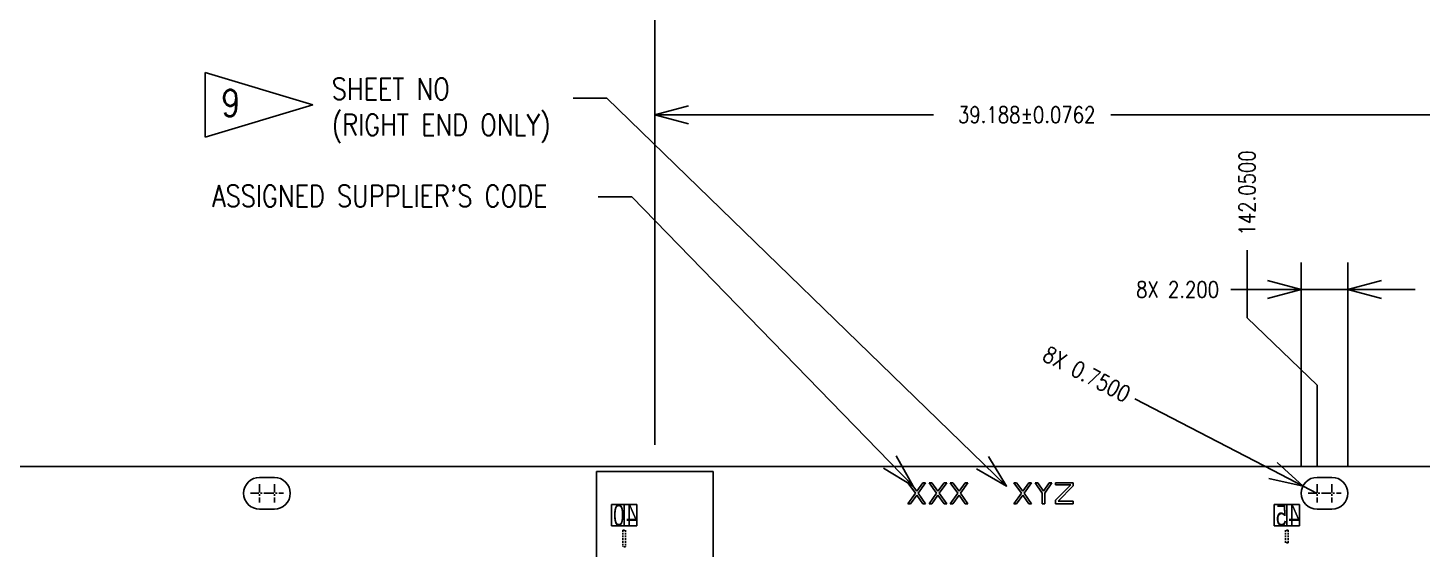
# Model space of a CAD drawing. Extents: x 0 to 864, y 0 to 559.
# Drawn here: x 607.5 to 739, y 434.5 to 483.6 of the extents above; entities that cross this region are included whole.
import ezdxf

# ---------------------------------------------------------------- set-up
doc = ezdxf.new("R2010")
doc.units = 0
doc.header["$LTSCALE"] = 12.7
doc.header["$MEASUREMENT"] = 0
doc.header["$PDMODE"] = 2
for name, pattern in [('CENTER', [2, 1.25, -0.25, 0.25, -0.25]), ('HIDDEN', [0.375, 0.25, -0.125]), ('PHANTOM', [2.5, 1.25, -0.25, 0.25, -0.25, 0.25, -0.25])]:
    doc.linetypes.add(name, pattern=pattern)
doc.layers.get('0').update_dxf_attribs({"linetype": 'CONTINUOUS'})
doc.layers.get('DEFPOINTS').update_dxf_attribs({"linetype": 'CONTINUOUS'})
for name, color, linetype in [('SH-01_CENTER', 2, 'CENTER'), ('SH-01_DIM', 4, 'CONTINUOUS'), ('SH-01_HIDDEN', 6, 'HIDDEN'), ('SH-01_NOTES', 3, 'CONTINUOUS'), ('SH-01_OBJECT', 7, 'CONTINUOUS'), ('SH-01_PHANTOM', 1, 'PHANTOM')]:
    doc.layers.add(name, color=color, linetype=linetype)
doc.styles.get("Standard").update_dxf_attribs({"font": 'simplex.shx', "width": 0.82})
doc.dimstyles.get("Standard").update_dxf_attribs({"dimtxt": 0.18, "dimasz": 0.18, "dimexe": 0.18, "dimexo": 0.0625, "dimgap": 0.09, "dimtad": 0, "dimtih": 1, "dimtoh": 1, "dimdec": 4, "dimzin": 0, "dimdsep": 46, "dimtxsty": 'Standard', "dimcen": 0.09, "dimadec": 0, "dimazin": 0, "dimtfac": 1, "dimtdec": 4, "dimtofl": 0, "dimtmove": 0, "dimatfit": 3, "dimfxl": 1, "dimtolj": 1, "dimtzin": 0, "dimarcsym": 0})
doc.dimstyles.new('STANDARD$0', dxfattribs={"dimtxt": 0.18, "dimasz": 0.18, "dimexe": 0.18, "dimexo": 0.0625, "dimgap": 0.09, "dimtad": 0, "dimtih": 1, "dimtoh": 1, "dimdec": 4, "dimzin": 0, "dimdsep": 46, "dimtxsty": 'Standard', "dimcen": 0.09, "dimadec": 0, "dimazin": 0, "dimtfac": 1, "dimtdec": 4, "dimtofl": 0, "dimtmove": 0, "dimatfit": 3, "dimfxl": 1, "dimtolj": 1, "dimtzin": 0, "dimarcsym": 0})

# ---------------------------------------------------------------- blocks, each defined once
blk = doc.blocks.new('_Open30')
at = {"color": 0, "lineweight": -2}
for p, q in [((-1, 0.268), (0, 0)), ((0, 0), (-1, -0.268)), ((0, 0), (-1, 0))]:
    blk.add_line(p, q, dxfattribs=at)
blk = doc.blocks.new('*D128')
at = {"layer": 'DEFPOINTS', "color": 0, "ltscale": 0.05, "transparency": 16777216}
for p in [(732.03, 458.93), (727.63, 439.72), (732.03, 439.72)]:
    blk.add_point(p, dxfattribs=at)
at = {"layer": 'SH-01_DIM', "ltscale": 0.05, "transparency": 16777216}
for p, q in [((727.63, 442.26), (727.63, 461.47)), ((732.03, 442.26), (732.03, 461.47)), ((724.46, 458.93), (720.99, 458.93)), ((732.03, 458.93), (727.63, 458.93)), ((735.21, 458.93), (738.38, 458.93))]:
    blk.add_line(p, q, dxfattribs=at)
at = {"layer": 'SH-01_DIM', "ltscale": 0.05, "transparency": 16777216, "xscale": 3.175000000000011, "yscale": 3.175000000000011, "zscale": 3.175000000000011}
blk.add_blockref('_Open30', (727.63, 458.93), dxfattribs=at)
at = {"layer": 'SH-01_DIM', "ltscale": 0.05, "transparency": 16777216, "xscale": 3.175000000000011, "yscale": 3.175000000000011, "zscale": 3.175000000000011, "rotation": 180}
blk.add_blockref('_Open30', (732.03, 458.93), dxfattribs=at)
at = {"layer": 'SH-01_DIM', "ltscale": 0.05, "transparency": 16777216, "insert": (715.97, 458.93), "char_height": 1.524, "attachment_point": 5}
blk.add_mtext('\\A1;8X 2.200', dxfattribs=at)
blk = doc.blocks.new('*D129')
at = {"layer": 'DEFPOINTS', "color": 0, "ltscale": 0.05, "transparency": 16777216}
for p in [(727.8, 440.41), (729.13, 439.72)]:
    blk.add_point(p, dxfattribs=at)
at = {"layer": 'SH-01_DIM', "ltscale": 0.05, "transparency": 16777216}
for p, q in [((711.93, 448.62), (724.98, 441.87)), ((729.13, 439.72), (727.8, 440.41))]:
    blk.add_line(p, q, dxfattribs=at)
at = {"layer": 'SH-01_DIM', "ltscale": 0.05, "transparency": 16777216, "xscale": 3.175000000000011, "yscale": 3.175000000000011, "zscale": 3.175000000000011, "rotation": 332.6597035900637}
blk.add_blockref('_Open30', (727.8, 440.41), dxfattribs=at)
at = {"layer": 'SH-01_DIM', "ltscale": 0.05, "transparency": 16777216, "insert": (707.4, 450.96), "char_height": 1.524, "attachment_point": 5, "rotation": 332.6597}
blk.add_mtext('\\A1;8X 0.7500', dxfattribs=at)
blk = doc.blocks.new('*D130')
at = {"layer": 'DEFPOINTS', "color": 0, "ltscale": 0.05, "transparency": 16777216}
for p in [(666.66, 475.41), (666.66, 441.76), (745.03, 441.26)]:
    blk.add_point(p, dxfattribs=at)
at = {"layer": 'SH-01_DIM', "ltscale": 0.05, "transparency": 16777216}
for p, q in [((666.66, 444.3), (666.66, 477.95)), ((745.03, 443.8), (745.03, 477.95)), ((669.83, 475.41), (692.96, 475.41)), ((741.86, 475.41), (709.66, 475.41))]:
    blk.add_line(p, q, dxfattribs=at)
at = {"layer": 'SH-01_DIM', "ltscale": 0.05, "transparency": 16777216, "xscale": 3.175000000000011, "yscale": 3.175000000000011, "zscale": 3.175000000000011, "rotation": 180}
blk.add_blockref('_Open30', (666.66, 475.41), dxfattribs=at)
at = {"layer": 'SH-01_DIM', "ltscale": 0.05, "transparency": 16777216, "xscale": 3.175000000000011, "yscale": 3.175000000000011, "zscale": 3.175000000000011}
blk.add_blockref('_Open30', (745.03, 475.41), dxfattribs=at)
at = {"layer": 'SH-01_DIM', "ltscale": 0.05, "transparency": 16777216, "insert": (701.31, 475.41), "char_height": 1.524, "attachment_point": 5}
blk.add_mtext('\\A1; 39.188±0.0762', dxfattribs=at)
blk = doc.blocks.new('*D133')
at = {"layer": 'DEFPOINTS', "color": 0, "ltscale": 0.05, "transparency": 16777216}
for p in [(666.66, 498.68), (223.41, 441.76), (666.66, 441.76)]:
    blk.add_point(p, dxfattribs=at)
at = {"layer": 'SH-01_DIM', "ltscale": 0.05, "transparency": 16777216}
for p, q in [((223.41, 444.3), (223.41, 501.22)), ((666.66, 444.3), (666.66, 501.22)), ((226.58, 498.68), (437.28, 498.68)), ((663.48, 498.68), (452.79, 498.68))]:
    blk.add_line(p, q, dxfattribs=at)
at = {"layer": 'SH-01_DIM', "ltscale": 0.05, "transparency": 16777216, "xscale": 3.175000000000011, "yscale": 3.175000000000011, "zscale": 3.175000000000011, "rotation": 180}
blk.add_blockref('_Open30', (223.41, 498.68), dxfattribs=at)
at = {"layer": 'SH-01_DIM', "ltscale": 0.05, "transparency": 16777216, "xscale": 3.175000000000011, "yscale": 3.175000000000011, "zscale": 3.175000000000011}
blk.add_blockref('_Open30', (666.66, 498.68), dxfattribs=at)
at = {"layer": 'SH-01_DIM', "ltscale": 0.05, "transparency": 16777216, "insert": (445.03, 498.68), "char_height": 1.524, "attachment_point": 5}
blk.add_mtext('\\A1; 221.625±0.05', dxfattribs=at)
blk = doc.blocks.new('*D134')
at = {"layer": 'DEFPOINTS', "color": 0, "ltscale": 0.05, "transparency": 16777216}
for p in [(745.03, 511.85), (145.03, 441.26), (745.03, 441.26)]:
    blk.add_point(p, dxfattribs=at)
at = {"layer": 'SH-01_DIM', "ltscale": 0.05, "transparency": 16777216}
for p, q in [((145.03, 443.8), (145.03, 514.39)), ((745.03, 443.8), (745.03, 514.39)), ((148.21, 511.85), (467, 511.85)), ((741.86, 511.85), (484.89, 511.85))]:
    blk.add_line(p, q, dxfattribs=at)
at = {"layer": 'SH-01_DIM', "ltscale": 0.05, "transparency": 16777216, "xscale": 3.175000000000011, "yscale": 3.175000000000011, "zscale": 3.175000000000011, "rotation": 180}
blk.add_blockref('_Open30', (145.03, 511.85), dxfattribs=at)
at = {"layer": 'SH-01_DIM', "ltscale": 0.05, "transparency": 16777216, "xscale": 3.175000000000011, "yscale": 3.175000000000011, "zscale": 3.175000000000011}
blk.add_blockref('_Open30', (745.03, 511.85), dxfattribs=at)
at = {"layer": 'SH-01_DIM', "ltscale": 0.05, "transparency": 16777216, "insert": (475.94, 511.85), "char_height": 1.524, "attachment_point": 5}
blk.add_mtext('\\A1; 300.000±0.1000', dxfattribs=at)
blk = doc.blocks.new('*D148')
at = {"layer": 'DEFPOINTS', "color": 0, "ltscale": 0.05, "transparency": 16777216}
for p in [(745.03, 511.85), (145.03, 441.26), (745.03, 441.26)]:
    blk.add_point(p, dxfattribs=at)
at = {"layer": 'SH-01_DIM', "ltscale": 0.05, "transparency": 16777216}
for p, q in [((145.03, 443.8), (145.03, 514.39)), ((745.03, 443.8), (745.03, 514.39)), ((148.21, 511.85), (467, 511.85)), ((741.86, 511.85), (484.89, 511.85))]:
    blk.add_line(p, q, dxfattribs=at)
at = {"layer": 'SH-01_DIM', "ltscale": 0.05, "transparency": 16777216, "xscale": 3.175000000000011, "yscale": 3.175000000000011, "zscale": 3.175000000000011, "rotation": 180}
blk.add_blockref('_Open30', (145.03, 511.85), dxfattribs=at)
at = {"layer": 'SH-01_DIM', "ltscale": 0.05, "transparency": 16777216, "xscale": 3.175000000000011, "yscale": 3.175000000000011, "zscale": 3.175000000000011}
blk.add_blockref('_Open30', (745.03, 511.85), dxfattribs=at)
at = {"layer": 'SH-01_DIM', "ltscale": 0.05, "transparency": 16777216, "insert": (475.94, 511.85), "char_height": 1.524, "attachment_point": 5}
blk.add_mtext('\\A1; 300.000±0.1000', dxfattribs=at)
blk = doc.blocks.new('*D149')
at = {"layer": 'DEFPOINTS', "color": 0, "ltscale": 0.05, "transparency": 16777216}
for p in [(722.52, 462.63), (729.13, 439.72), (445.03, 347.26)]:
    blk.add_point(p, dxfattribs=at)
at = {"layer": 'SH-01_DIM', "ltscale": 0.05, "transparency": 16777216}
for p, q in [((722.52, 456.28), (722.52, 462.63)), ((729.13, 449.93), (722.52, 456.28)), ((729.13, 442.26), (729.13, 449.93))]:
    blk.add_line(p, q, dxfattribs=at)
at = {"layer": 'SH-01_DIM', "ltscale": 0.05, "transparency": 16777216, "insert": (722.52, 467.61), "char_height": 1.524, "attachment_point": 5, "rotation": 90}
blk.add_mtext('\\A1; 142.0500', dxfattribs=at)
blk = doc.blocks.new('*D151')
at = {"layer": 'DEFPOINTS', "color": 0, "ltscale": 0.05, "transparency": 16777216}
for p in [(740.53, 439.72), (756.85, 438.18), (445.03, 347.26)]:
    blk.add_point(p, dxfattribs=at)
at = {"layer": 'SH-01_DIM', "ltscale": 0.05, "transparency": 16777216}
for p, q in [((743.07, 439.72), (746.88, 439.72)), ((746.88, 439.72), (750.5, 438.18)), ((750.5, 438.18), (756.85, 438.18))]:
    blk.add_line(p, q, dxfattribs=at)
at = {"layer": 'SH-01_DIM', "ltscale": 0.05, "transparency": 16777216, "insert": (761.36, 438.18), "char_height": 1.524, "attachment_point": 5}
blk.add_mtext('\\A1; 46.2300', dxfattribs=at)
blk = doc.blocks.new('*D152')
at = {"layer": 'DEFPOINTS', "color": 0, "ltscale": 0.05, "transparency": 16777216}
for p in [(750.87, 461.76), (740.53, 439.72), (445.03, 347.26)]:
    blk.add_point(p, dxfattribs=at)
at = {"layer": 'SH-01_DIM', "ltscale": 0.05, "transparency": 16777216}
for p, q in [((750.87, 455.41), (750.87, 461.76)), ((740.53, 449.06), (750.87, 455.41)), ((740.53, 442.26), (740.53, 449.06))]:
    blk.add_line(p, q, dxfattribs=at)
at = {"layer": 'SH-01_DIM', "ltscale": 0.05, "transparency": 16777216, "insert": (750.87, 466.74), "char_height": 1.524, "attachment_point": 5, "rotation": 90}
blk.add_mtext('\\A1; 147.7500', dxfattribs=at)
blk = doc.blocks.new('*D121')
at = {"layer": 'DEFPOINTS', "color": 0, "ltscale": 0.05, "transparency": 16777216}
for p in [(762.05, 461.76), (745.03, 441.26), (445.03, 347.26)]:
    blk.add_point(p, dxfattribs=at)
at = {"layer": 'SH-01_DIM', "ltscale": 0.05, "transparency": 16777216}
for p, q in [((762.05, 455.41), (762.05, 461.76)), ((745.03, 449.06), (762.05, 455.41)), ((745.03, 443.8), (745.03, 449.06))]:
    blk.add_line(p, q, dxfattribs=at)
at = {"layer": 'SH-01_DIM', "ltscale": 0.05, "transparency": 16777216, "insert": (762.05, 472.22), "char_height": 1.524, "attachment_point": 5, "rotation": 90}
blk.add_mtext('\\A1; 150.0000+/-0.0760', dxfattribs=at)

msp = doc.modelspace()

# ---------------------------------------------------------------- linework, layer by layer
at = {"layer": 'SH-01_CENTER', "ltscale": 0.05}
for p, q in [((629.38313, 440.58424), (629.38313, 438.86424)), ((630.78313, 440.58424), (630.78313, 438.86424)), ((729.13313, 440.58424), (729.13313, 438.86424)), ((730.53313, 440.58424), (730.53313, 438.86424)), ((628.52313, 439.72424), (630.24313, 439.72424)), ((629.92313, 439.72424), (631.64313, 439.72424)), ((728.27313, 439.72424), (729.99313, 439.72424)), ((729.67313, 439.72424), (731.39313, 439.72424))]:
    msp.add_line(p, q, dxfattribs=at)
at = {"layer": 'SH-01_HIDDEN', "ltscale": 0.05}
for p, q in [((663.65813, 436.26424), (663.90813, 436.26424)), ((663.65813, 436.26424), (663.65813, 434.66424)), ((663.90813, 436.26424), (663.90813, 434.66424)), ((726.40813, 436.26424), (726.15813, 436.26424)), ((726.15813, 436.26424), (726.15813, 435.06424)), ((726.40813, 436.26424), (726.40813, 435.06424)), ((663.90813, 434.66424), (663.65813, 434.66424)), ((726.40813, 435.06424), (726.15813, 435.06424))]:
    msp.add_line(p, q, dxfattribs=at)
at = {"layer": 'SH-01_NOTES'}
for p, q in [((634.41698, 476.34342), (624.25698, 479.39142)), ((624.25698, 479.39142), (624.25698, 473.29542)), ((624.25698, 473.29542), (634.41698, 476.34342))]:
    msp.add_line(p, q, dxfattribs=at)
at = {"layer": 'SH-01_OBJECT'}
for p, q in [((743.30108, 442.26424), (146.76518, 442.26424)), ((630.78313, 441.22424), (629.38313, 441.22424)), ((730.53313, 441.22424), (729.13313, 441.22424)), ((629.38313, 438.22424), (630.78313, 438.22424)), ((729.13313, 438.22424), (730.53313, 438.22424))]:
    msp.add_line(p, q, dxfattribs=at)
for centre, start, end in [((629.38313, 439.72424), 90, 270), ((630.78313, 439.72424), 270, 90), ((729.13313, 439.72424), 90, 270), ((730.53313, 439.72424), 270, 90)]:
    msp.add_arc(centre, 1.5, start, end, dxfattribs=at)
at = {"layer": 'SH-01_PHANTOM'}
for p, q in [((672.15813, 441.76424), (661.15813, 441.76424)), ((661.15813, 441.76424), (661.15813, 430.76424)), ((672.15813, 430.76424), (672.15813, 441.76424)), ((690.53313, 440.72424), (690.78313, 440.72424)), ((691.24146, 439.74552), (690.53313, 440.72424)), ((690.78313, 440.72424), (691.36646, 439.91573)), ((691.36646, 439.91573), (691.94979, 440.72424)), ((692.19979, 440.72424), (691.49146, 439.74552)), ((691.94979, 440.72424), (692.19979, 440.72424)), ((692.53313, 440.72424), (692.78313, 440.72424)), ((693.24146, 439.74552), (692.53313, 440.72424)), ((692.78313, 440.72424), (693.36646, 439.91573)), ((693.36646, 439.91573), (693.94979, 440.72424)), ((694.19979, 440.72424), (693.49146, 439.74552)), ((693.94979, 440.72424), (694.19979, 440.72424)), ((694.53313, 440.72424), (694.78313, 440.72424)), ((695.24146, 439.74552), (694.53313, 440.72424)), ((694.78313, 440.72424), (695.36646, 439.91573)), ((695.36646, 439.91573), (695.94979, 440.72424)), ((696.19979, 440.72424), (695.49146, 439.74552)), ((695.94979, 440.72424), (696.19979, 440.72424)), ((700.53313, 440.72424), (700.78313, 440.72424)), ((701.24146, 439.74552), (700.53313, 440.72424)), ((700.78313, 440.72424), (701.36646, 439.91573)), ((701.36646, 439.91573), (701.94979, 440.72424)), ((702.19979, 440.72424), (701.49146, 439.74552)), ((701.94979, 440.72424), (702.19979, 440.72424)), ((702.53313, 440.72424), (702.78313, 440.72424)), ((703.19979, 439.74552), (702.53313, 440.72424)), ((702.78313, 440.72424), (703.32479, 439.91573)), ((703.32479, 439.91573), (703.86646, 440.72424)), ((704.11646, 440.72424), (703.44979, 439.74552)), ((703.86646, 440.72424), (704.11646, 440.72424)), ((704.44979, 440.72424), (706.11646, 440.72424)), ((704.44979, 440.51147), (704.44979, 440.72424)), ((706.11646, 440.72424), (706.11646, 440.42637)), ((690.53313, 438.72424), (691.24146, 439.74552)), ((691.36646, 439.53275), (690.78313, 438.72424)), ((691.94979, 438.72424), (691.36646, 439.53275)), ((691.49146, 439.74552), (692.19979, 438.72424)), ((692.53313, 438.72424), (693.24146, 439.74552)), ((693.36646, 439.53275), (692.78313, 438.72424)), ((693.94979, 438.72424), (693.36646, 439.53275)), ((693.49146, 439.74552), (694.19979, 438.72424)), ((694.53313, 438.72424), (695.24146, 439.74552)), ((695.36646, 439.53275), (694.78313, 438.72424)), ((695.94979, 438.72424), (695.36646, 439.53275)), ((695.49146, 439.74552), (696.19979, 438.72424)), ((700.53313, 438.72424), (701.24146, 439.74552)), ((701.36646, 439.53275), (700.78313, 438.72424)), ((701.94979, 438.72424), (701.36646, 439.53275)), ((701.49146, 439.74552), (702.19979, 438.72424)), ((703.19979, 438.72424), (703.19979, 439.74552)), ((703.44979, 439.74552), (703.44979, 438.72424)), ((705.90813, 440.51147), (704.44979, 440.51147)), ((704.44979, 439.06467), (705.90813, 440.51147)), ((706.11646, 440.42637), (704.69979, 438.97956)), ((690.78313, 438.72424), (690.53313, 438.72424)), ((692.19979, 438.72424), (691.94979, 438.72424)), ((692.78313, 438.72424), (692.53313, 438.72424)), ((694.19979, 438.72424), (693.94979, 438.72424)), ((694.78313, 438.72424), (694.53313, 438.72424)), ((696.19979, 438.72424), (695.94979, 438.72424)), ((700.78313, 438.72424), (700.53313, 438.72424)), ((702.19979, 438.72424), (701.94979, 438.72424)), ((703.44979, 438.72424), (703.19979, 438.72424)), ((704.44979, 438.72424), (704.44979, 439.06467)), ((706.11646, 438.72424), (704.44979, 438.72424)), ((704.69979, 438.97956), (706.11646, 438.97956)), ((706.11646, 438.97956), (706.11646, 438.72424))]:
    msp.add_line(p, q, dxfattribs=at)
for points in [[(663.78313, 436.66424), (662.58313, 436.66424), (662.58313, 438.66424), (663.78313, 438.66424)], [(664.98313, 436.66424), (663.78313, 436.66424), (663.78313, 438.66424), (664.98313, 438.66424)], [(726.28313, 436.66424), (725.08313, 436.66424), (725.08313, 438.66424), (726.28313, 438.66424)], [(727.48313, 436.66424), (726.28313, 436.66424), (726.28313, 438.66424), (727.48313, 438.66424)]]:
    msp.add_lwpolyline(points, close=True, dxfattribs=at)

# ---------------------------------------------------------------- texts
at = {"layer": 'SH-01_HIDDEN', "extrusion": (0, 0, -1), "char_height": 2, "width": 1.2, "attachment_point": 1, "text_direction": (-1, 0, 0)}
for s, insert in [('{\\fSwis721 BdCnOul BT|b0|i0|c0|p82;0}', (663.78313, 438.66424)), ('{\\fSwis721 BdCnOul BT|b0|i0|c0|p82;4}', (664.98313, 438.66424)), ('{\\fSwis721 BdCnOul BT|b0|i0|c0|p82;5}', (726.28313, 438.66424)), ('{\\fSwis721 BdCnOul BT|b0|i0|c0|p82;4}', (727.48313, 438.66424))]:
    msp.add_mtext(s, dxfattribs=dict(at, insert=insert))
at = {"layer": 'SH-01_NOTES', "width": 0.8}
msp.add_text('9', height=2.54, dxfattribs=at).set_placement((625.79413, 475.25485))
at = {"layer": 'SH-01_NOTES', "linetype": 'PHANTOM', "ltscale": 0.05, "char_height": 2.032, "attachment_point": 1}
for s, insert in [('\\A1;SHEET NO\\P(RIGHT END ONLY)', (636.1866, 478.86082)), ("\\A1;ASSIGNED SUPPLIER'S CODE", (624.89426, 468.75965))]:
    msp.add_mtext(s, dxfattribs=dict(at, insert=insert))

# ---------------------------------------------------------------- dimensions: what is measured, and where the dimension line sits
at = {"layer": 'SH-01_DIM', "ltscale": 0.05}
for base, p1, p2, dimstyle, override, picture, middle in [((745.03313, 511.84762), (145.03313, 441.26424), (745.03313, 441.26424), 'Standard', {"dimscale": 25.4, "dimtxt": 0.06, "dimasz": 0.125, "dimexe": 0.1, "dimexo": 0.1, "dimgap": 0.03, "dimtih": 0, "dimtoh": 0, "dimdec": 3, "dimlfac": 0.5, "dimzin": 1, "dimpost": ' <>\\X', "dimblk": 'Open30', "dimcen": -0.09, "dimclrd": 256, "dimclre": 256, "dimclrt": 256, "dimazin": 1, "dimtol": 1, "dimlim": 0, "dimtp": 0.1, "dimtm": 0.1, "dimtofl": 1, "dimldrblk": 'Open30', "dimlwd": 65535, "dimlwe": 65535}, '*D134', (475.9423, 511.84762)), ((745.03313, 511.84762), (145.03313, 441.26424), (745.03313, 441.26424), 'Standard', {"dimscale": 25.4, "dimtxt": 0.06, "dimasz": 0.125, "dimexe": 0.1, "dimexo": 0.1, "dimgap": 0.03, "dimtih": 0, "dimtoh": 0, "dimdec": 3, "dimlfac": 0.5, "dimzin": 1, "dimpost": ' <>\\X', "dimblk": 'Open30', "dimcen": -0.09, "dimclrd": 256, "dimclre": 256, "dimclrt": 256, "dimazin": 1, "dimtol": 1, "dimlim": 0, "dimtp": 0.1, "dimtm": 0.1, "dimtofl": 1, "dimldrblk": 'Open30', "dimlwd": 65535, "dimlwe": 65535}, '*D148', (475.9423, 511.84762)), ((666.65813, 498.67814), (223.40813, 441.76424), (666.65813, 441.76424), 'Standard', {"dimscale": 25.4, "dimtxt": 0.06, "dimasz": 0.125, "dimexe": 0.1, "dimexo": 0.1, "dimgap": 0.03, "dimtih": 0, "dimtoh": 0, "dimdec": 3, "dimlfac": 0.5, "dimzin": 1, "dimpost": ' <>\\X', "dimblk": 'Open30', "dimcen": -0.09, "dimclrd": 256, "dimclre": 256, "dimclrt": 256, "dimazin": 1, "dimtol": 1, "dimtp": 0.05, "dimtm": 0.05, "dimtdec": 2, "dimtofl": 1, "dimldrblk": 'Open30', "dimlwd": 65535, "dimlwe": 65535}, '*D133', (445.03313, 498.67814)), ((666.6581279319, 475.4113738996), (745.0331279319, 441.2642396538), (666.6581279319, 441.7642396376), 'STANDARD$0', {"dimscale": 25.4, "dimtxt": 0.06, "dimasz": 0.125, "dimexe": 0.1, "dimexo": 0.1, "dimgap": 0.03, "dimtih": 0, "dimtoh": 0, "dimdec": 3, "dimlfac": 0.5, "dimzin": 1, "dimpost": ' <>\\X', "dimblk": 'Open30', "dimcen": -0.09, "dimclrd": 256, "dimclre": 256, "dimclrt": 256, "dimazin": 1, "dimtol": 1, "dimtp": 0.0762, "dimtm": 0.0762, "dimtofl": 1, "dimldrblk": 'Open30', "dimlwd": 65535, "dimlwe": 65535}, '*D130', (701.3112695691, 475.4113738996))]:
    dim = msp.add_linear_dim(base=base, p1=p1, p2=p2, dimstyle=dimstyle, override=override, dxfattribs=at)
    dim.commit()
    dim.dimension.update_dxf_attribs({"geometry": picture, "text_midpoint": middle, "dimtype": 160})
dim = msp.add_ordinate_dim(feature_location=(745.03313, 441.26424), offset=(17.01634, 20.49165), dtype=1, origin=(445.03313, 347.26424), text='<>+/-0.0760', dimstyle='Standard', override={"dimscale": 25.4, "dimtxt": 0.06, "dimasz": 0.125, "dimexe": 0.1, "dimexo": 0.1, "dimgap": 0.01, "dimtih": 0, "dimtoh": 0, "dimlfac": 0.5, "dimzin": 1, "dimpost": ' <>\\X', "dimblk": 'Open30', "dimcen": -0.09, "dimclrd": 256, "dimclre": 256, "dimclrt": 256, "dimazin": 1, "dimtp": 0.03, "dimtm": 0.03, "dimtofl": 1, "dimldrblk": 'Open30', "dimlwd": 65535, "dimlwe": 65535}, dxfattribs=at)
dim.commit()
dim.dimension.update_dxf_attribs({"geometry": '*D121', "text_midpoint": (762.04947, 472.21561)})
for feature_location, offset, dtype, picture, middle in [((729.13313, 439.72424), (-6.61044, 22.9051), 1, '*D149', (722.52269, 467.61427)), ((740.53313, 439.72424), (10.33773, 22.03165), 1, '*D152', (750.87085, 466.74082)), ((740.53313, 439.72424), (16.31919, -1.54339), 0, '*D151', (761.36118, 438.18084))]:
    dim = msp.add_ordinate_dim(feature_location=feature_location, offset=offset, dtype=dtype, origin=(445.03313, 347.26424), dimstyle='Standard', override={"dimscale": 25.4, "dimtxt": 0.06, "dimasz": 0.125, "dimexe": 0.1, "dimexo": 0.1, "dimgap": 0.01, "dimtih": 0, "dimtoh": 0, "dimlfac": 0.5, "dimzin": 1, "dimpost": ' <>\\X', "dimblk": 'Open30', "dimcen": -0.09, "dimclrd": 256, "dimclre": 256, "dimclrt": 256, "dimazin": 1, "dimtp": 0.03, "dimtm": 0.03, "dimtofl": 1, "dimldrblk": 'Open30', "dimlwd": 65535, "dimlwe": 65535}, dxfattribs=at)
    dim.commit()
    dim.dimension.update_dxf_attribs({"geometry": picture, "text_midpoint": middle})
dim = msp.add_linear_dim(base=(732.03313, 458.92551), p1=(727.63313, 439.72424), p2=(732.03313, 439.72424), text='8X<>', dimstyle='STANDARD$0', override={"dimscale": 25.4, "dimtxt": 0.06, "dimasz": 0.125, "dimexe": 0.1, "dimexo": 0.1, "dimgap": 0.03, "dimtih": 0, "dimtoh": 0, "dimdec": 3, "dimlfac": 0.5, "dimzin": 1, "dimpost": ' <>\\X', "dimblk": 'Open30', "dimcen": -0.09, "dimclrd": 256, "dimclre": 256, "dimclrt": 256, "dimazin": 1, "dimtp": 0.03, "dimtm": 0.03, "dimtofl": 1, "dimldrblk": 'Open30', "dimlwd": 65535, "dimlwe": 65535}, dxfattribs=at)
dim.commit()
dim.dimension.update_dxf_attribs({"geometry": '*D128', "text_midpoint": (715.97202, 458.92551), "dimtype": 160})
dim = msp.add_radius_dim(center=(729.13313, 439.72424), mpoint=(727.80069, 440.41315), text='8X<>', dimstyle='Standard', override={"dimscale": 25.4, "dimtxt": 0.06, "dimasz": 0.125, "dimexe": 0.1, "dimexo": 0.1, "dimgap": 0.01, "dimtih": 0, "dimtoh": 0, "dimlfac": 0.5, "dimzin": 1, "dimpost": ' <>\\X', "dimblk": 'Open30', "dimcen": -0.09, "dimclrd": 256, "dimclre": 256, "dimclrt": 256, "dimazin": 1, "dimtp": 0.03, "dimtm": 0.03, "dimtofl": 1, "dimldrblk": 'Open30', "dimlwd": 65535, "dimlwe": 65535}, dxfattribs=at)
dim.commit()
dim.dimension.update_dxf_attribs({"geometry": '*D129', "text_midpoint": (707.39713, 450.96239), "dimtype": 164})

# ---------------------------------------------------------------- leaders
at = {"layer": 'SH-01_NOTES', "annotation_type": 0, "has_hookline": 1, "hookline_direction": 1}
for points, text_width in [([(699.84142, 440.40686), (662.14522, 476.97864), (658.97022, 476.97864)], 23.16867), ([(691.04144, 440.40686), (664.5019, 467.66957), (661.3269, 467.66957)], 35.38776)]:
    msp.add_leader(points, dimstyle='Standard', override={"dimscale": 25.4, "dimtxt": 0.1, "dimasz": 0.125, "dimexe": 0.1, "dimexo": 0.05, "dimgap": 0.03, "dimtad": 0, "dimtih": 0, "dimtoh": 0, "dimlfac": 0.166667, "dimzin": 1, "dimpost": '\\X', "dimcen": -0.05, "dimtofl": 1, "dimldrblk": 'Open30'}, dxfattribs=dict(at, text_width=text_width))

doc.saveas('drawing.dxf')
